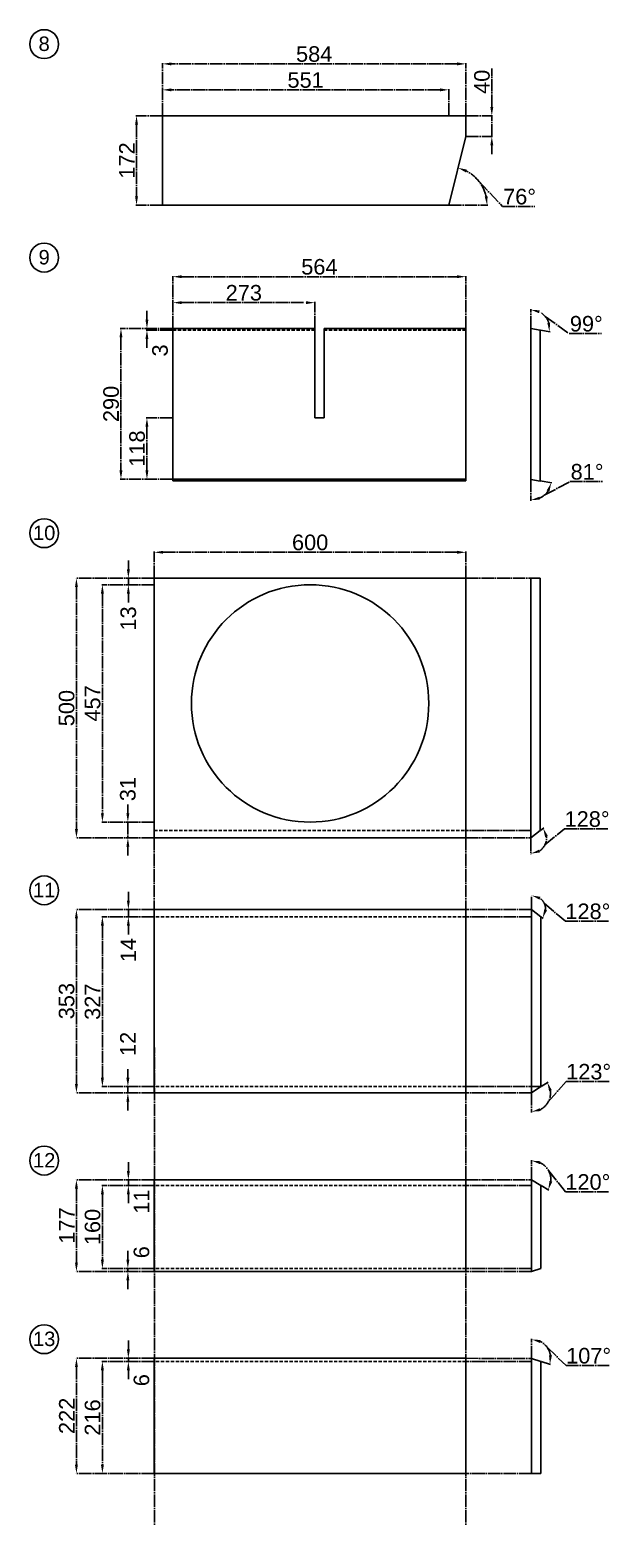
# Model space of a CAD drawing. Header units: millimetres. Extents: x -239 to 5272, y -2717 to 2793.
# Drawn here: x 4144 to 5262, y -69 to 2793 of the extents above; entities that cross this region are included whole.
import ezdxf
from ezdxf.enums import TextEntityAlignment as Align

# ---------------------------------------------------------------- set-up
doc = ezdxf.new("R2010")
doc.units = ezdxf.units.MM
doc.linetypes.add('ACAD_ISO04W100', pattern=[30, 24, -3, 0, -3])
doc.linetypes.add('HIDDEN', pattern=[9.525, 6.35, -3.175])
doc.layers.add('Etiquetas', color=7, linetype='Continuous')
doc.layers.add('Interior', color=7, linetype='HIDDEN', transparency=0.35)
doc.layers.add('Linhas apoio', color=8, linetype='ACAD_ISO04W100', transparency=0.3)
doc.styles.get("Standard").update_dxf_attribs({"font": 'arial.ttf'})
doc.dimstyles.new('roy-1', dxfattribs={"dimtxt": 30, "dimasz": 17, "dimexe": 1.25, "dimexo": 0.625, "dimgap": 3.5, "dimtad": 3, "dimdec": 0, "dimtxsty": 'Standard', "dimcen": 2.5, "dimadec": 0, "dimazin": 0, "dimtfac": 1, "dimtdec": 0, "dimtmove": 0, "dimatfit": 2, "dimfxl": 1, "dimarcsym": 1})

# ---------------------------------------------------------------- blocks, each defined once
blk = doc.blocks.new('PLACA Nº')
blk.add_circle((0, 0), 27.8)
blk.add_attdef('XX', (-0.5, -13.2), '', height=27.8)
blk = doc.blocks.new('*D27')
at = {"layer": 'Linhas apoio', "color": 0, "linetype": 'ACAD_ISO04W100', "lineweight": -2, "transparency": 16777216}
for p, q in [((4333.8, 1116.5), (4333.8, 1133.5)), ((4383.2, 1099.5), (4332.6, 1099.5)), ((4333.8, 1099.5), (4333.8, 1085.4)), ((4383.2, 1085.4), (4332.6, 1085.4)), ((4333.8, 1068.4), (4333.8, 1051.4))]:
    blk.add_line(p, q, dxfattribs=at)
at = {"layer": 'Linhas apoio', "color": 0, "transparency": 16777216}
for points in [[(4331, 1116.5), (4336.7, 1116.5), (4333.8, 1099.5)], [(4331, 1068.4), (4336.7, 1068.4), (4333.8, 1085.4)]]:
    blk.add_solid(points, dxfattribs=at)
at = {"layer": 'Linhas apoio', "color": 0, "transparency": 16777216, "insert": (4333.8, 1021.3), "char_height": 30, "attachment_point": 5, "rotation": 90}
blk.add_mtext('14', dxfattribs=at)
blk = doc.blocks.new('*D28')
at = {"layer": 'Linhas apoio', "color": 0, "linetype": 'ACAD_ISO04W100', "lineweight": -2, "transparency": 16777216}
for p, q in [((4383.2, 1099.5), (4232.6, 1099.5)), ((4233.8, 1082.5), (4233.8, 763.5)), ((4383.2, 746.5), (4232.6, 746.5))]:
    blk.add_line(p, q, dxfattribs=at)
at = {"layer": 'Linhas apoio', "color": 0, "transparency": 16777216}
for points in [[(4231, 1082.5), (4236.7, 1082.5), (4233.8, 1099.5)], [(4231, 763.5), (4236.7, 763.5), (4233.8, 746.5)]]:
    blk.add_solid(points, dxfattribs=at)
at = {"layer": 'Linhas apoio', "color": 0, "transparency": 16777216, "insert": (4215, 923), "char_height": 30, "attachment_point": 5, "rotation": 90}
blk.add_mtext('353', dxfattribs=at)
blk = doc.blocks.new('*D29')
at = {"layer": 'Linhas apoio', "color": 0, "linetype": 'ACAD_ISO04W100', "lineweight": -2, "transparency": 16777216}
for p, q in [((4383.2, 1085.4), (4282.6, 1085.4)), ((4283.8, 1068.4), (4283.8, 775.3)), ((4383.2, 758.3), (4282.6, 758.3))]:
    blk.add_line(p, q, dxfattribs=at)
at = {"layer": 'Linhas apoio', "color": 0, "transparency": 16777216}
for points in [[(4281, 1068.4), (4286.7, 1068.4), (4283.8, 1085.4)], [(4281, 775.3), (4286.7, 775.3), (4283.8, 758.3)]]:
    blk.add_solid(points, dxfattribs=at)
at = {"layer": 'Linhas apoio', "color": 0, "transparency": 16777216, "insert": (4265, 921.9), "char_height": 30, "attachment_point": 5, "rotation": 90}
blk.add_mtext('327', dxfattribs=at)
blk = doc.blocks.new('*D30')
at = {"layer": 'Linhas apoio', "color": 0, "linetype": 'ACAD_ISO04W100', "lineweight": -2, "transparency": 16777216}
for p, q in [((4332.9, 775.3), (4332.9, 792.3)), ((4383.2, 758.3), (4331.6, 758.3)), ((4383.2, 746.5), (4331.6, 746.5)), ((4332.9, 758.3), (4332.9, 746.5)), ((4332.9, 729.5), (4332.9, 712.5))]:
    blk.add_line(p, q, dxfattribs=at)
at = {"layer": 'Linhas apoio', "color": 0, "transparency": 16777216}
for points in [[(4330, 775.3), (4335.7, 775.3), (4332.9, 758.3)], [(4330, 729.5), (4335.7, 729.5), (4332.9, 746.5)]]:
    blk.add_solid(points, dxfattribs=at)
at = {"layer": 'Linhas apoio', "color": 0, "transparency": 16777216, "insert": (4332.9, 840.6), "char_height": 30, "attachment_point": 5, "rotation": 90}
blk.add_mtext('12', dxfattribs=at)
blk = doc.blocks.new('*D31')
at = {"layer": 'Linhas apoio', "color": 0, "linetype": 'ACAD_ISO04W100', "lineweight": -2, "transparency": 16777216}
for p, q in [((4333.8, 596.1), (4333.8, 613.1)), ((4383.2, 579.1), (4332.6, 579.1)), ((4333.8, 579.1), (4333.8, 568)), ((4383.2, 568), (4332.6, 568)), ((4333.8, 551), (4333.8, 534))]:
    blk.add_line(p, q, dxfattribs=at)
at = {"layer": 'Linhas apoio', "color": 0, "transparency": 16777216}
for points in [[(4331, 596.1), (4336.7, 596.1), (4333.8, 579.1)], [(4331, 551), (4336.7, 551), (4333.8, 568)]]:
    blk.add_solid(points, dxfattribs=at)
at = {"layer": 'Linhas apoio', "color": 0, "transparency": 16777216, "insert": (4359.2, 537), "char_height": 30, "attachment_point": 5, "rotation": 90}
blk.add_mtext('11', dxfattribs=at)
blk = doc.blocks.new('*D32')
at = {"layer": 'Linhas apoio', "color": 0, "linetype": 'ACAD_ISO04W100', "lineweight": -2, "transparency": 16777216}
for p, q in [((4383.2, 579.1), (4232.6, 579.1)), ((4233.8, 562.1), (4233.8, 419.6)), ((4383.2, 402.6), (4232.6, 402.6))]:
    blk.add_line(p, q, dxfattribs=at)
at = {"layer": 'Linhas apoio', "color": 0, "transparency": 16777216}
for points in [[(4231, 562.1), (4236.7, 562.1), (4233.8, 579.1)], [(4231, 419.6), (4236.7, 419.6), (4233.8, 402.6)]]:
    blk.add_solid(points, dxfattribs=at)
at = {"layer": 'Linhas apoio', "color": 0, "transparency": 16777216, "insert": (4215.3, 490.9), "char_height": 30, "attachment_point": 5, "rotation": 90}
blk.add_mtext('177', dxfattribs=at)
blk = doc.blocks.new('*D33')
at = {"layer": 'Linhas apoio', "color": 0, "linetype": 'ACAD_ISO04W100', "lineweight": -2, "transparency": 16777216}
for p, q in [((4383.2, 568), (4282.6, 568)), ((4283.8, 551), (4283.8, 425.1)), ((4383.2, 408.1), (4282.6, 408.1))]:
    blk.add_line(p, q, dxfattribs=at)
at = {"layer": 'Linhas apoio', "color": 0, "transparency": 16777216}
for points in [[(4281, 551), (4286.7, 551), (4283.8, 568)], [(4281, 425.1), (4286.7, 425.1), (4283.8, 408.1)]]:
    blk.add_solid(points, dxfattribs=at)
at = {"layer": 'Linhas apoio', "color": 0, "transparency": 16777216, "insert": (4265, 488.1), "char_height": 30, "attachment_point": 5, "rotation": 90}
blk.add_mtext('160', dxfattribs=at)
blk = doc.blocks.new('*D34')
at = {"layer": 'Linhas apoio', "color": 0, "linetype": 'ACAD_ISO04W100', "lineweight": -2, "transparency": 16777216}
for p, q in [((4332.9, 425.1), (4332.9, 442.1)), ((4383.2, 408.1), (4331.6, 408.1)), ((4383.2, 402.6), (4331.6, 402.6)), ((4332.9, 408.1), (4332.9, 402.6)), ((4332.9, 385.6), (4332.9, 368.6))]:
    blk.add_line(p, q, dxfattribs=at)
at = {"layer": 'Linhas apoio', "color": 0, "transparency": 16777216}
for points in [[(4330, 425.1), (4335.7, 425.1), (4332.9, 408.1)], [(4330, 385.6), (4335.7, 385.6), (4332.9, 402.6)]]:
    blk.add_solid(points, dxfattribs=at)
at = {"layer": 'Linhas apoio', "color": 0, "transparency": 16777216, "insert": (4359.2, 439.5), "char_height": 30, "attachment_point": 5, "rotation": 90}
blk.add_mtext('6', dxfattribs=at)
blk = doc.blocks.new('*D35')
at = {"layer": 'Linhas apoio', "color": 0, "linetype": 'ACAD_ISO04W100', "lineweight": -2, "transparency": 16777216}
for p, q in [((4333.8, 252.2), (4333.8, 269.2)), ((4383.2, 235.2), (4332.6, 235.2)), ((4383.2, 229.2), (4332.6, 229.2)), ((4333.8, 235.2), (4333.8, 229.2)), ((4333.8, 212.2), (4333.8, 195.2))]:
    blk.add_line(p, q, dxfattribs=at)
at = {"layer": 'Linhas apoio', "color": 0, "transparency": 16777216}
for points in [[(4331, 252.2), (4336.7, 252.2), (4333.8, 235.2)], [(4331, 212.2), (4336.7, 212.2), (4333.8, 229.2)]]:
    blk.add_solid(points, dxfattribs=at)
at = {"layer": 'Linhas apoio', "color": 0, "transparency": 16777216, "insert": (4359.2, 193.1), "char_height": 30, "attachment_point": 5, "rotation": 90}
blk.add_mtext('6', dxfattribs=at)
blk = doc.blocks.new('*D36')
at = {"layer": 'Linhas apoio', "color": 0, "linetype": 'ACAD_ISO04W100', "lineweight": -2, "transparency": 16777216}
for p, q in [((4383.2, 235.2), (4232.6, 235.2)), ((4233.8, 218.2), (4233.8, 30.5)), ((4383.2, 13.5), (4232.6, 13.5))]:
    blk.add_line(p, q, dxfattribs=at)
at = {"layer": 'Linhas apoio', "color": 0, "transparency": 16777216}
for points in [[(4231, 218.2), (4236.7, 218.2), (4233.8, 235.2)], [(4231, 30.5), (4236.7, 30.5), (4233.8, 13.5)]]:
    blk.add_solid(points, dxfattribs=at)
at = {"layer": 'Linhas apoio', "color": 0, "transparency": 16777216, "insert": (4215.3, 124.4), "char_height": 30, "attachment_point": 5, "rotation": 90}
blk.add_mtext('222', dxfattribs=at)
blk = doc.blocks.new('*D37')
at = {"layer": 'Linhas apoio', "color": 0, "linetype": 'ACAD_ISO04W100', "lineweight": -2, "transparency": 16777216}
for p, q in [((4383.2, 229.2), (4282.6, 229.2)), ((4283.8, 212.2), (4283.8, 30.5)), ((4383.2, 13.5), (4282.6, 13.5))]:
    blk.add_line(p, q, dxfattribs=at)
at = {"layer": 'Linhas apoio', "color": 0, "transparency": 16777216}
for points in [[(4281, 212.2), (4286.7, 212.2), (4283.8, 229.2)], [(4281, 30.5), (4286.7, 30.5), (4283.8, 13.5)]]:
    blk.add_solid(points, dxfattribs=at)
at = {"layer": 'Linhas apoio', "color": 0, "transparency": 16777216, "insert": (4265, 121.3), "char_height": 30, "attachment_point": 5, "rotation": 90}
blk.add_mtext('216', dxfattribs=at)
blk = doc.blocks.new('*D62')
at = {"layer": 'Linhas apoio', "color": 0, "linetype": 'ACAD_ISO04W100', "lineweight": -2, "transparency": 16777216}
for p, q in [((5110.2, 745.9), (5110.2, 708.8)), ((5128.7, 758.7), (5141.8, 767.2)), ((5142.3, 729.2), (5176.8, 768.1)), ((5176.8, 768.1), (5259.7, 768.1))]:
    blk.add_line(p, q, dxfattribs=at)
blk.add_arc((5110.2, 746.5), 36.5, 296.9647, 6.297, dxfattribs=at)
at = {"layer": 'Linhas apoio', "color": 0, "transparency": 16777216}
for points in [[(5143.8, 749.5), (5149.1, 751.5), (5140.7, 766.5)], [(5127.4, 711.3), (5126.1, 716.8), (5110.2, 710)]]:
    blk.add_solid(points, dxfattribs=at)
at = {"layer": 'Linhas apoio', "color": 0, "transparency": 16777216, "insert": (5220, 786.9), "char_height": 30, "attachment_point": 5}
blk.add_mtext('123°', dxfattribs=at)
blk = doc.blocks.new('*D63')
at = {"layer": 'Linhas apoio', "color": 0, "linetype": 'ACAD_ISO04W100', "lineweight": -2, "transparency": 16777216}
for p, q in [((5110.2, 1100.1), (5110.2, 1127.7)), ((5134.5, 1111.3), (5175.3, 1076.9)), ((5128.7, 1085.1), (5132.5, 1082.1)), ((5175.3, 1076.9), (5258.2, 1076.9))]:
    blk.add_line(p, q, dxfattribs=at)
blk.add_arc((5110.2, 1099.5), 27, 358.7029, 53.2971, dxfattribs=at)
at = {"layer": 'Linhas apoio', "color": 0, "transparency": 16777216}
for points in [[(5125.5, 1118.5), (5127.3, 1123.8), (5110.2, 1126.5)], [(5139.9, 1097.9), (5134.5, 1099.8), (5131.5, 1082.9)]]:
    blk.add_solid(points, dxfattribs=at)
at = {"layer": 'Linhas apoio', "color": 0, "transparency": 16777216, "insert": (5218.5, 1095.7), "char_height": 30, "attachment_point": 5}
blk.add_mtext('128°', dxfattribs=at)
blk = doc.blocks.new('*D64')
at = {"layer": 'Linhas apoio', "color": 0, "linetype": 'ACAD_ISO04W100', "lineweight": -2, "transparency": 16777216}
for p, q in [((5110.2, 235.3), (5110.2, 272.8)), ((5128.8, 229), (5146.7, 223.5)), ((5139.9, 256.6), (5176.8, 221.2)), ((5176.8, 221.2), (5259.7, 221.2))]:
    blk.add_line(p, q, dxfattribs=at)
blk.add_arc((5110.2, 234.7), 36.9, 9.5771, 63.3369, dxfattribs=at)
at = {"layer": 'Linhas apoio', "color": 0, "transparency": 16777216}
for points in [[(5126.1, 264.9), (5127.4, 270.4), (5110.2, 271.6)], [(5149.4, 240.7), (5143.7, 241), (5145.5, 223.9)]]:
    blk.add_solid(points, dxfattribs=at)
at = {"layer": 'Linhas apoio', "color": 0, "transparency": 16777216, "insert": (5220, 240), "char_height": 30, "attachment_point": 5}
blk.add_mtext('107°', dxfattribs=at)
blk = doc.blocks.new('*D84')
at = {"layer": 'Linhas apoio', "color": 0, "linetype": 'ACAD_ISO04W100', "lineweight": -2, "transparency": 16777216}
for p, q in [((4333.8, 1754.2), (4333.8, 1771.2)), ((4383.2, 1737.2), (4332.6, 1737.2)), ((4383.2, 1724.7), (4332.6, 1724.7)), ((4333.8, 1737.2), (4333.8, 1724.7)), ((4333.8, 1707.7), (4333.8, 1690.7))]:
    blk.add_line(p, q, dxfattribs=at)
at = {"layer": 'Linhas apoio', "color": 0, "transparency": 16777216}
for points in [[(4331, 1754.2), (4336.7, 1754.2), (4333.8, 1737.2)], [(4331, 1707.7), (4336.7, 1707.7), (4333.8, 1724.7)]]:
    blk.add_solid(points, dxfattribs=at)
at = {"layer": 'Linhas apoio', "color": 0, "transparency": 16777216, "insert": (4333.8, 1659.8), "char_height": 30, "attachment_point": 5, "rotation": 90}
blk.add_mtext('13', dxfattribs=at)
blk = doc.blocks.new('*D86')
at = {"layer": 'Linhas apoio', "color": 0, "linetype": 'ACAD_ISO04W100', "lineweight": -2, "transparency": 16777216}
for p, q in [((4383.2, 1737.2), (4232.6, 1737.2)), ((4233.8, 1720.2), (4233.8, 1254.2)), ((4383.2, 1237.2), (4232.6, 1237.2))]:
    blk.add_line(p, q, dxfattribs=at)
at = {"layer": 'Linhas apoio', "color": 0, "transparency": 16777216}
for points in [[(4231, 1720.2), (4236.7, 1720.2), (4233.8, 1737.2)], [(4231, 1254.2), (4236.7, 1254.2), (4233.8, 1237.2)]]:
    blk.add_solid(points, dxfattribs=at)
at = {"layer": 'Linhas apoio', "color": 0, "transparency": 16777216, "insert": (4215, 1487.2), "char_height": 30, "attachment_point": 5, "rotation": 90}
blk.add_mtext('500', dxfattribs=at)
blk = doc.blocks.new('*D85')
at = {"layer": 'Linhas apoio', "color": 0, "linetype": 'ACAD_ISO04W100', "lineweight": -2, "transparency": 16777216}
for p, q in [((4383.2, 1724.7), (4282.6, 1724.7)), ((4283.8, 1707.7), (4283.8, 1284.7)), ((4383.2, 1267.7), (4282.6, 1267.7))]:
    blk.add_line(p, q, dxfattribs=at)
at = {"layer": 'Linhas apoio', "color": 0, "transparency": 16777216}
for points in [[(4281, 1707.7), (4286.7, 1707.7), (4283.8, 1724.7)], [(4281, 1284.7), (4286.7, 1284.7), (4283.8, 1267.7)]]:
    blk.add_solid(points, dxfattribs=at)
at = {"layer": 'Linhas apoio', "color": 0, "transparency": 16777216, "insert": (4265.1, 1496.2), "char_height": 30, "attachment_point": 5, "rotation": 90}
blk.add_mtext('457', dxfattribs=at)
blk = doc.blocks.new('*D87')
at = {"layer": 'Linhas apoio', "color": 0, "linetype": 'ACAD_ISO04W100', "lineweight": -2, "transparency": 16777216}
for p, q in [((4332.9, 1284.7), (4332.9, 1301.7)), ((4383.2, 1267.7), (4331.6, 1267.7)), ((4332.9, 1267.7), (4332.9, 1237.2)), ((4383.2, 1237.2), (4331.6, 1237.2)), ((4332.9, 1220.2), (4332.9, 1203.2))]:
    blk.add_line(p, q, dxfattribs=at)
at = {"layer": 'Linhas apoio', "color": 0, "transparency": 16777216}
for points in [[(4330, 1284.7), (4335.7, 1284.7), (4332.9, 1267.7)], [(4330, 1220.2), (4335.7, 1220.2), (4332.9, 1237.2)]]:
    blk.add_solid(points, dxfattribs=at)
at = {"layer": 'Linhas apoio', "color": 0, "transparency": 16777216, "insert": (4332.9, 1331.3), "char_height": 30, "attachment_point": 5, "rotation": 90}
blk.add_mtext('31', dxfattribs=at)
blk = doc.blocks.new('*D88')
at = {"layer": 'Linhas apoio', "color": 0, "linetype": 'ACAD_ISO04W100', "lineweight": -2, "transparency": 16777216}
for p, q in [((5108.9, 1236.6), (5108.9, 1205.9)), ((5127.4, 1251.7), (5133.6, 1256.6)), ((5135.9, 1224), (5173.8, 1254.6)), ((5173.8, 1254.6), (5256.7, 1254.6))]:
    blk.add_line(p, q, dxfattribs=at)
blk.add_arc((5108.9, 1237.2), 30.1, 302.7911, 5.2089, dxfattribs=at)
at = {"layer": 'Linhas apoio', "color": 0, "transparency": 16777216}
for points in [[(5136.2, 1238.9), (5141.5, 1241), (5132.6, 1255.8)], [(5126, 1209.2), (5124.4, 1214.6), (5108.9, 1207.1)]]:
    blk.add_solid(points, dxfattribs=at)
at = {"layer": 'Linhas apoio', "color": 0, "transparency": 16777216, "insert": (5217, 1273.4), "char_height": 30, "attachment_point": 5}
blk.add_mtext('128°', dxfattribs=at)
blk = doc.blocks.new('*D89')
at = {"layer": 'Linhas apoio', "color": 0, "linetype": 'ACAD_ISO04W100', "lineweight": -2, "transparency": 16777216}
for p, q in [((4383.8, 1737.9), (4383.8, 1788.5)), ((4400.8, 1787.2), (4966.8, 1787.2)), ((4983.8, 1737.9), (4983.8, 1788.5))]:
    blk.add_line(p, q, dxfattribs=at)
at = {"layer": 'Linhas apoio', "color": 0, "transparency": 16777216}
for points in [[(4400.8, 1790.1), (4400.8, 1784.4), (4383.8, 1787.2)], [(4966.8, 1790.1), (4966.8, 1784.4), (4983.8, 1787.2)]]:
    blk.add_solid(points, dxfattribs=at)
at = {"layer": 'Linhas apoio', "color": 0, "transparency": 16777216, "insert": (4683.8, 1806.1), "char_height": 30, "attachment_point": 5}
blk.add_mtext('600', dxfattribs=at)
blk = doc.blocks.new('*D90')
at = {"layer": 'Linhas apoio', "color": 0, "linetype": 'ACAD_ISO04W100', "lineweight": -2, "transparency": 16777216}
for p, q in [((5108.9, 1926.8), (5108.9, 1886.4)), ((5126.8, 1924.6), (5149.4, 1920.9)), ((5134.7, 1897.2), (5184.1, 1923.3)), ((5184.1, 1923.3), (5246.4, 1923.3))]:
    blk.add_line(p, q, dxfattribs=at)
blk.add_arc((5108.9, 1927.5), 39.8, 294.6897, 326.1171, dxfattribs=at)
at = {"layer": 'Linhas apoio', "color": 0, "transparency": 16777216}
for points in [[(5139.3, 1906.3), (5144.5, 1904.3), (5148.1, 1921.1)], [(5126.1, 1888.6), (5124.9, 1894.1), (5108.9, 1887.7)]]:
    blk.add_solid(points, dxfattribs=at)
at = {"layer": 'Linhas apoio', "color": 0, "transparency": 16777216, "insert": (5217, 1942.1), "char_height": 30, "attachment_point": 5}
blk.add_mtext('81°', dxfattribs=at)
blk = doc.blocks.new('*D91')
at = {"layer": 'Linhas apoio', "color": 0, "linetype": 'ACAD_ISO04W100', "lineweight": -2, "transparency": 16777216}
for p, q in [((4419.6, 2218.6), (4419.6, 2269.2)), ((4436.6, 2267.9), (4675.6, 2267.9)), ((4692.6, 2218.6), (4692.6, 2269.2))]:
    blk.add_line(p, q, dxfattribs=at)
at = {"layer": 'Linhas apoio', "color": 0, "transparency": 16777216}
for points in [[(4436.6, 2270.8), (4436.6, 2265.1), (4419.6, 2267.9)], [(4675.6, 2270.8), (4675.6, 2265.1), (4692.6, 2267.9)]]:
    blk.add_solid(points, dxfattribs=at)
at = {"layer": 'Linhas apoio', "color": 0, "transparency": 16777216, "insert": (4556.1, 2286.8), "char_height": 30, "attachment_point": 5}
blk.add_mtext('273', dxfattribs=at)
blk = doc.blocks.new('*D92')
at = {"layer": 'Linhas apoio', "color": 0, "linetype": 'ACAD_ISO04W100', "lineweight": -2, "transparency": 16777216}
for p, q in [((4419.6, 2218.6), (4419.6, 2319.2)), ((4983.6, 2218.6), (4983.6, 2319.2)), ((4436.6, 2317.9), (4966.6, 2317.9))]:
    blk.add_line(p, q, dxfattribs=at)
at = {"layer": 'Linhas apoio', "color": 0, "transparency": 16777216}
for points in [[(4436.6, 2320.8), (4436.6, 2315.1), (4419.6, 2317.9)], [(4966.6, 2320.8), (4966.6, 2315.1), (4983.6, 2317.9)]]:
    blk.add_solid(points, dxfattribs=at)
at = {"layer": 'Linhas apoio', "color": 0, "transparency": 16777216, "insert": (4701.6, 2336.8), "char_height": 30, "attachment_point": 5}
blk.add_mtext('564', dxfattribs=at)
blk = doc.blocks.new('*D93')
at = {"layer": 'Linhas apoio', "color": 0, "linetype": 'ACAD_ISO04W100', "lineweight": -2, "transparency": 16777216}
for p, q in [((4418.9, 2218), (4318.3, 2218)), ((4319.6, 2201), (4319.6, 1944.9)), ((4418.9, 1927.9), (4318.3, 1927.9))]:
    blk.add_line(p, q, dxfattribs=at)
at = {"layer": 'Linhas apoio', "color": 0, "transparency": 16777216}
for points in [[(4316.7, 2201), (4322.4, 2201), (4319.6, 2218)], [(4316.7, 1944.9), (4322.4, 1944.9), (4319.6, 1927.9)]]:
    blk.add_solid(points, dxfattribs=at)
at = {"layer": 'Linhas apoio', "color": 0, "transparency": 16777216, "insert": (4300.7, 2072.9), "char_height": 30, "attachment_point": 5, "rotation": 90}
blk.add_mtext('290', dxfattribs=at)
blk = doc.blocks.new('*D94')
at = {"layer": 'Linhas apoio', "color": 0, "linetype": 'ACAD_ISO04W100', "lineweight": -2, "transparency": 16777216}
for p, q in [((4418.9, 2046), (4368.3, 2046)), ((4369.6, 2029), (4369.6, 1944.9)), ((4418.9, 1927.9), (4368.3, 1927.9))]:
    blk.add_line(p, q, dxfattribs=at)
at = {"layer": 'Linhas apoio', "color": 0, "transparency": 16777216}
for points in [[(4366.7, 2029), (4372.4, 2029), (4369.6, 2046)], [(4366.7, 1944.9), (4372.4, 1944.9), (4369.6, 1927.9)]]:
    blk.add_solid(points, dxfattribs=at)
at = {"layer": 'Linhas apoio', "color": 0, "transparency": 16777216, "insert": (4350.7, 1986.9), "char_height": 30, "attachment_point": 5, "rotation": 90}
blk.add_mtext('118', dxfattribs=at)
blk = doc.blocks.new('*D96')
at = {"layer": 'Linhas apoio', "color": 0, "linetype": 'ACAD_ISO04W100', "lineweight": -2, "transparency": 16777216}
for p, q in [((5108.6, 2218.6), (5108.6, 2255.6)), ((5136.3, 2241.5), (5182.6, 2208.3)), ((5127.2, 2215), (5145.7, 2212)), ((5182.6, 2208.3), (5244.9, 2208.3))]:
    blk.add_line(p, q, dxfattribs=at)
blk.add_arc((5108.6, 2218), 36.3, 17.8608, 62.9963, dxfattribs=at)
at = {"layer": 'Linhas apoio', "color": 0, "transparency": 16777216}
for points in [[(5124.5, 2247.6), (5125.8, 2253.1), (5108.6, 2254.3)], [(5146, 2229.3), (5140.4, 2228.9), (5144.5, 2212.2)]]:
    blk.add_solid(points, dxfattribs=at)
at = {"layer": 'Linhas apoio', "color": 0, "transparency": 16777216, "insert": (5215.5, 2227.1), "char_height": 30, "attachment_point": 5}
blk.add_mtext('99°', dxfattribs=at)
blk = doc.blocks.new('*D95')
at = {"layer": 'Linhas apoio', "color": 0, "linetype": 'ACAD_ISO04W100', "lineweight": -2, "transparency": 16777216}
for p, q in [((4369.6, 2235), (4369.6, 2252)), ((4418.9, 2218), (4368.3, 2218)), ((4418.9, 2215.1), (4368.3, 2215.1)), ((4369.6, 2218), (4369.6, 2215.1)), ((4369.6, 2198.1), (4369.6, 2181.1))]:
    blk.add_line(p, q, dxfattribs=at)
at = {"layer": 'Linhas apoio', "color": 0, "transparency": 16777216}
for points in [[(4366.7, 2235), (4372.4, 2235), (4369.6, 2218)], [(4366.7, 2198.1), (4372.4, 2198.1), (4369.6, 2215.1)]]:
    blk.add_solid(points, dxfattribs=at)
at = {"layer": 'Linhas apoio', "color": 0, "transparency": 16777216, "insert": (4394.9, 2175.9), "char_height": 30, "attachment_point": 5, "rotation": 90}
blk.add_mtext('3', dxfattribs=at)
blk = doc.blocks.new('*D99')
at = {"layer": 'Linhas apoio', "color": 0, "linetype": 'ACAD_ISO04W100', "lineweight": -2, "transparency": 16777216}
for p, q in [((5110.2, 579.2), (5110.2, 617)), ((5142.5, 597.1), (5175.3, 555.8)), ((5128.8, 567.7), (5143.4, 559.1)), ((5175.3, 555.8), (5258.2, 555.8))]:
    blk.add_line(p, q, dxfattribs=at)
blk.add_arc((5110.2, 578.6), 37.2, 355.9702, 63.5695, dxfattribs=at)
at = {"layer": 'Linhas apoio', "color": 0, "transparency": 16777216}
for points in [[(5126.1, 609.1), (5127.4, 614.7), (5110.2, 615.8)], [(5150, 575.2), (5144.6, 576.8), (5142.3, 559.8)]]:
    blk.add_solid(points, dxfattribs=at)
at = {"layer": 'Linhas apoio', "color": 0, "transparency": 16777216, "insert": (5218.5, 574.6), "char_height": 30, "attachment_point": 5}
blk.add_mtext('120°', dxfattribs=at)
blk = doc.blocks.new('*D120')
at = {"layer": 'Linhas apoio', "color": 0, "linetype": 'ACAD_ISO04W100', "lineweight": -2, "transparency": 16777216}
for p, q in [((4398.9, 2627.7), (4348.3, 2627.7)), ((4349.6, 2610.7), (4349.6, 2472.7)), ((4398.9, 2455.7), (4348.3, 2455.7))]:
    blk.add_line(p, q, dxfattribs=at)
at = {"layer": 'Linhas apoio', "color": 0, "transparency": 16777216}
for points in [[(4346.7, 2610.7), (4352.4, 2610.7), (4349.6, 2627.7)], [(4346.7, 2472.7), (4352.4, 2472.7), (4349.6, 2455.7)]]:
    blk.add_solid(points, dxfattribs=at)
at = {"layer": 'Linhas apoio', "color": 0, "transparency": 16777216, "insert": (4331, 2541.7), "char_height": 30, "attachment_point": 5, "rotation": 90}
blk.add_mtext('172', dxfattribs=at)
blk = doc.blocks.new('*D121')
at = {"layer": 'Linhas apoio', "color": 0, "linetype": 'ACAD_ISO04W100', "lineweight": -2, "transparency": 16777216}
for p, q in [((4399.6, 2628.3), (4399.6, 2728.9)), ((4966.6, 2727.7), (4416.6, 2727.7)), ((4983.6, 2628.3), (4983.6, 2728.9))]:
    blk.add_line(p, q, dxfattribs=at)
at = {"layer": 'Linhas apoio', "color": 0, "transparency": 16777216}
for points in [[(4416.6, 2730.5), (4416.6, 2724.8), (4399.6, 2727.7)], [(4966.6, 2730.5), (4966.6, 2724.8), (4983.6, 2727.7)]]:
    blk.add_solid(points, dxfattribs=at)
at = {"layer": 'Linhas apoio', "color": 0, "transparency": 16777216, "insert": (4691.6, 2746.5), "char_height": 30, "attachment_point": 5}
blk.add_mtext('584', dxfattribs=at)
blk = doc.blocks.new('*D122')
at = {"layer": 'Linhas apoio', "color": 0, "linetype": 'ACAD_ISO04W100', "lineweight": -2, "transparency": 16777216}
for p, q in [((4399.6, 2628.3), (4399.6, 2678.9)), ((4933.6, 2677.7), (4416.6, 2677.7)), ((4950.6, 2628.3), (4950.6, 2678.9))]:
    blk.add_line(p, q, dxfattribs=at)
at = {"layer": 'Linhas apoio', "color": 0, "transparency": 16777216}
for points in [[(4416.6, 2680.5), (4416.6, 2674.8), (4399.6, 2677.7)], [(4933.6, 2680.5), (4933.6, 2674.8), (4950.6, 2677.7)]]:
    blk.add_solid(points, dxfattribs=at)
at = {"layer": 'Linhas apoio', "color": 0, "transparency": 16777216, "insert": (4675.1, 2696.5), "char_height": 30, "attachment_point": 5}
blk.add_mtext('551', dxfattribs=at)
blk = doc.blocks.new('*D123')
at = {"layer": 'Linhas apoio', "color": 0, "linetype": 'ACAD_ISO04W100', "lineweight": -2, "transparency": 16777216}
for p, q in [((5033.6, 2644.7), (5033.6, 2718.7)), ((4984.2, 2627.7), (5034.8, 2627.7)), ((5033.6, 2587.7), (5033.6, 2627.7)), ((4984.2, 2587.7), (5034.8, 2587.7)), ((5033.6, 2570.7), (5033.6, 2553.7))]:
    blk.add_line(p, q, dxfattribs=at)
at = {"layer": 'Linhas apoio', "color": 0, "transparency": 16777216}
for points in [[(5030.7, 2644.7), (5036.4, 2644.7), (5033.6, 2627.7)], [(5030.7, 2570.7), (5036.4, 2570.7), (5033.6, 2587.7)]]:
    blk.add_solid(points, dxfattribs=at)
at = {"layer": 'Linhas apoio', "color": 0, "transparency": 16777216, "insert": (5014.7, 2693.2), "char_height": 30, "attachment_point": 5, "rotation": 90}
blk.add_mtext('40', dxfattribs=at)
blk = doc.blocks.new('*D124')
at = {"layer": 'Linhas apoio', "color": 0, "linetype": 'ACAD_ISO04W100', "lineweight": -2, "transparency": 16777216}
for p, q in [((5009, 2501.2), (5054.2, 2453.1)), ((4951.3, 2455.7), (5025.9, 2455.7)), ((5054.2, 2453.1), (5116.3, 2453.1))]:
    blk.add_line(p, q, dxfattribs=at)
blk.add_arc((4950.6, 2455.7), 74, 13.1926, 62.8074, dxfattribs=at)
at = {"layer": 'Linhas apoio', "color": 0, "transparency": 16777216}
for points in [[(4983.5, 2518.8), (4985.5, 2524.1), (4968.5, 2527.5)], [(5025.5, 2472.9), (5019.9, 2472.2), (5024.6, 2455.7)]]:
    blk.add_solid(points, dxfattribs=at)
at = {"layer": 'Linhas apoio', "color": 0, "transparency": 16777216, "insert": (5087, 2471.9), "char_height": 30, "attachment_point": 5}
blk.add_mtext('76°', dxfattribs=at)

msp = doc.modelspace()

# ---------------------------------------------------------------- linework, layer by layer
for p, q in [((4983.6, 2627.7), (4399.6, 2627.7)), ((4399.6, 2455.7), (4399.6, 2627.7)), ((4983.6, 2627.7), (4983.6, 2587.7)), ((4983.6, 2587.7), (4950.6, 2455.7)), ((4950.6, 2455.7), (4399.6, 2455.7)), ((4419.6, 2218), (4692.6, 2218)), ((4419.6, 2218), (4419.6, 1925)), ((4692.6, 2218), (4692.6, 2046)), ((4710.6, 2218), (4983.6, 2218)), ((4710.6, 2046), (4710.6, 2218)), ((4887.9, 2215.1), (4887.9, 2218)), ((4983.6, 2218), (4983.6, 1925)), ((5108.6, 2218), (5108.9, 1927.5)), ((5108.6, 2218), (5126.6, 2215.1)), ((5126.9, 1924.5), (5126.6, 2215.1)), ((4692.6, 2046), (4710.6, 2046)), ((4419.6, 1927.9), (4983.6, 1927.9)), ((4983.6, 1925), (4419.6, 1925)), ((5108.9, 1927.5), (5126.9, 1924.5)), ((4383.8, 1737.2), (4983.8, 1737.2)), ((4383.8, 1737.2), (4383.8, 1237.2)), ((4983.8, 1737.2), (4983.8, 1237.2)), ((5108.9, 1237.2), (5108.9, 1737.2)), ((5108.9, 1737.2), (5126.9, 1737.2)), ((5126.9, 1251.3), (5126.9, 1737.2)), ((4383.8, 1237.2), (4983.8, 1237.2)), ((5108.9, 1237.2), (5126.9, 1251.3)), ((4383.8, 1099.5), (4983.8, 1099.5)), ((4383.8, 746.5), (4383.8, 1099.5)), ((4983.8, 1099.5), (4983.8, 746.5)), ((5110.2, 1099.5), (5128.2, 1085.4)), ((5110.2, 1099.5), (5110.2, 746.5)), ((5128.2, 1085.4), (5128.2, 758.3)), ((4983.8, 746.5), (4383.8, 746.5)), ((5110.2, 746.5), (5128.2, 758.3)), ((4383.8, 402.6), (4383.8, 579.1)), ((4983.8, 579.1), (4383.8, 579.1)), ((4983.8, 579.1), (4983.8, 402.6)), ((5110.2, 578.6), (5110.2, 402.6)), ((5110.2, 578.6), (5128.2, 568)), ((5128.2, 568), (5128.2, 408.1)), ((4983.8, 402.6), (4383.8, 402.6)), ((5110.2, 402.6), (5128.2, 408.1)), ((4383.8, 13.5), (4383.8, 235.2)), ((4983.8, 235.2), (4383.8, 235.2)), ((4983.8, 235.2), (4983.8, 13.5)), ((5110.2, 234.7), (5110.2, 13.5)), ((5128.2, 229.2), (5110.2, 234.7)), ((5128.2, 229.2), (5128.2, 13.5)), ((4983.8, 13.5), (4383.8, 13.5)), ((5128.2, 13.5), (5110.2, 13.5))]:
    msp.add_line(p, q)
msp.add_circle((4683.8, 1496.2), 228.5)
at = {"layer": 'Interior'}
for p, q in [((4692.6, 2215.1), (4419.6, 2215.1)), ((4983.6, 2215.1), (4710.6, 2215.1)), ((4383.8, 1251.3), (4983.8, 1251.3)), ((4983.8, 1085.4), (4383.8, 1085.4)), ((4983.8, 758.3), (4383.8, 758.3)), ((4983.8, 568), (4383.8, 568)), ((4983.8, 408.1), (4383.8, 408.1)), ((4983.8, 229.2), (4383.8, 229.2))]:
    msp.add_line(p, q, dxfattribs=at)
at = {"layer": 'Linhas apoio'}
for p, q in [((4983.8, 1737.2), (5108.9, 1737.2)), ((4383.8, 1237.2), (4384, -2086.3)), ((5108.9, 1251.3), (4983.8, 1251.3)), ((4983.8, 1237.2), (5108.9, 1237.2)), ((4983.8, 1237.2), (4984, -2086.3)), ((5110.2, 1099.5), (4983.8, 1099.5)), ((5110.2, 1085.4), (4983.8, 1085.4)), ((5128.2, 758.3), (4983.8, 758.3)), ((5110.2, 746.5), (4983.8, 746.5)), ((4983.8, 579.1), (5110.2, 578.6)), ((5110.2, 568), (4983.8, 568)), ((5110.2, 408.1), (4983.8, 408.1)), ((5110.2, 402.6), (4983.8, 402.6)), ((4983.8, 235.2), (5110.2, 234.7)), ((5110.2, 229.2), (4983.8, 229.2)), ((5110.2, 13.5), (4983.8, 13.5))]:
    msp.add_line(p, q, dxfattribs=at)

# ---------------------------------------------------------------- block references
at = {"layer": 'Etiquetas'}
ref = msp.add_blockref('PLACA Nº', (4171.7, 2765.7), dxfattribs=at)
ref.add_attrib('XX', '8', dxfattribs={"layer": '0', "height": 27.8}).set_placement((4171.7, 2766.4), align=Align.MIDDLE_CENTER)
ref = msp.add_blockref('PLACA Nº', (4171.7, 2354.7), dxfattribs=at)
ref.add_attrib('XX', '9', dxfattribs={"layer": '0', "height": 27.8}).set_placement((4171.7, 2355.4), align=Align.MIDDLE_CENTER)
ref = msp.add_blockref('PLACA Nº', (4171.7, 1824), dxfattribs=at)
ref.add_attrib('XX', '10', dxfattribs={"layer": '0', "height": 27.77}).set_placement((4171.7, 1824.7), align=Align.MIDDLE_CENTER)
ref = msp.add_blockref('PLACA Nº', (4171.7, 1136.3), dxfattribs=at)
ref.add_attrib('XX', '11', dxfattribs={"layer": '0', "height": 27.77}).set_placement((4171.7, 1137), align=Align.MIDDLE_CENTER)
ref = msp.add_blockref('PLACA Nº', (4171.7, 615.9), dxfattribs=at)
ref.add_attrib('XX', '12', dxfattribs={"layer": '0', "height": 27.77}).set_placement((4171.7, 616.6), align=Align.MIDDLE_CENTER)
ref = msp.add_blockref('PLACA Nº', (4171.7, 272), dxfattribs=at)
ref.add_attrib('XX', '13', dxfattribs={"layer": '0', "height": 27.77}).set_placement((4171.7, 272.7), align=Align.MIDDLE_CENTER)

# ---------------------------------------------------------------- dimensions: what is measured, and where the dimension line sits
at = {"layer": 'Linhas apoio'}
for base, p1, p2, picture, middle in [((4399.6, 2727.7), (4983.6, 2627.7), (4399.6, 2627.7), '*D121', (4691.6, 2746.5)), ((4399.6, 2677.7), (4950.6, 2627.7), (4399.6, 2627.7), '*D122', (4675.1, 2696.5)), ((4983.6, 2317.9), (4419.6, 2217.9), (4983.6, 2217.9), '*D92', (4701.6, 2336.8)), ((4692.6, 2267.9), (4419.6, 2217.9), (4692.6, 2217.9), '*D91', (4556.1, 2286.8)), ((4983.8, 1787.2), (4383.8, 1737.2), (4983.8, 1737.2), '*D89', (4683.8, 1806.1))]:
    dim = msp.add_linear_dim(base=base, p1=p1, p2=p2, dimstyle='roy-1', dxfattribs=at)
    dim.commit()
    dim.dimension.update_dxf_attribs({"geometry": picture, "text_midpoint": middle})
dim = msp.add_linear_dim(base=(5033.6, 2587.7), p1=(4983.6, 2627.7), p2=(4983.6, 2587.7), angle=270, dimstyle='roy-1', dxfattribs=at)
dim.commit()
dim.dimension.update_dxf_attribs({"geometry": '*D123', "text_midpoint": (5033.6, 2693.2), "dimtype": 160})
for base, p1, p2, angle, picture, middle in [((4349.6, 2455.7), (4399.6, 2627.7), (4399.6, 2455.7), 270, '*D120', (4331, 2541.7)), ((4319.6, 1927.9), (4419.6, 2218), (4419.6, 1927.9), 90, '*D93', (4300.7, 2072.9)), ((4369.6, 1927.9), (4419.6, 2046), (4419.6, 1927.9), 90, '*D94', (4350.7, 1986.9)), ((4233.8, 1237.2), (4383.8, 1737.2), (4383.8, 1237.2), 90, '*D86', (4215, 1487.2)), ((4283.8, 1267.7), (4383.8, 1724.7), (4383.8, 1267.7), 90, '*D85', (4265.1, 1496.2)), ((4233.8, 746.5), (4383.8, 1099.5), (4383.8, 746.5), 90, '*D28', (4215, 923)), ((4283.8, 758.3), (4383.8, 1085.4), (4383.8, 758.3), 90, '*D29', (4265, 921.9)), ((4233.8201843, 402.6040706), (4383.8201843, 579.1040706), (4383.8201843, 402.6040706), 90, '*D32', (4215.2587927, 490.8540706)), ((4283.8, 408.1), (4383.8, 568), (4383.8, 408.1), 90, '*D33', (4265, 488.1)), ((4233.8, 13.5), (4383.8, 235.2), (4383.8, 13.5), 90, '*D36', (4215.3, 124.4)), ((4283.8, 13.5), (4383.8, 229.2), (4383.8, 13.5), 90, '*D37', (4265, 121.3))]:
    dim = msp.add_linear_dim(base=base, p1=p1, p2=p2, angle=angle, dimstyle='roy-1', dxfattribs=at)
    dim.commit()
    dim.dimension.update_dxf_attribs({"geometry": picture, "text_midpoint": middle})
for base, line1, line2, picture, middle in [((4997.5, 2512.9), ((4950.6, 2455.7), (4399.6, 2455.7)), ((4983.6, 2587.7), (4950.6, 2455.7)), '*D124', (5087, 2471.9)), ((5128.4, 2248.4), ((5108.6, 2218), (5126.6, 2215.1)), ((5108.6, 2218), (5108.9, 1927.5)), '*D96', (5215.5, 2227.1)), ((5126.9, 1892), ((5108.9, 1927.5), (5108.9, 2215.1)), ((5126.2, 1924.7), (5108.9, 1927.5)), '*D90', (5217, 1942.1)), ((5129.3, 1215.1), ((5108.9, 1237.2), (5108.9, 1737.2)), ((5108.9, 1237.2), (5126.9, 1251.3)), '*D88', (5217, 1273.4)), ((5128.5, 1119.4), ((5110.2, 1099.5), (5110.2, 746.5)), ((5110.2, 1099.5), (5128.2, 1085.4)), '*D63', (5218.5, 1095.7)), ((5134.2, 719), ((5110.2, 746.5), (5110.2, 1099.5)), ((5110.2, 746.5), (5128.2, 758.3)), '*D62', (5220, 786.9)), ((5134.2, 607), ((5110.2, 578.6), (5110.2, 402.6)), ((5110.2, 578.6), (5128.2, 568)), '*D99', (5218.5, 574.6)), ((5131.7, 264.6), ((5110.2, 234.7), (5110.2, 13.5)), ((5110.2, 234.7), (5128.2, 229.2)), '*D64', (5220, 240))]:
    dim = msp.add_angular_dim_2l(base=base, line1=line1, line2=line2, dimstyle='roy-1', override={"dimtmove": 1}, dxfattribs=at)
    dim.commit()
    dim.dimension.update_dxf_attribs({"geometry": picture, "text_midpoint": middle, "dimtype": 162})
for base, p1, p2, picture, middle in [((4369.6, 2215.1), (4419.6, 2218), (4419.6, 2215.1), '*D95', (4394.9, 2175.9)), ((4333.8201843, 1724.7418215), (4383.8201843, 1737.2418215), (4383.8201843, 1724.7418215), '*D84', (4333.8201843, 1659.7902137)), ((4332.8826843, 1237.2418215), (4383.8201843, 1267.7418215), (4383.8201843, 1237.2418215), '*D87', (4332.8826843, 1331.2977625)), ((4333.8, 1085.4), (4383.8, 1099.5), (4383.8, 1085.4), '*D27', (4333.8, 1021.3)), ((4332.9, 746.5), (4383.8, 758.3), (4383.8, 746.5), '*D30', (4332.9, 840.6)), ((4333.8, 568), (4383.8, 579.1), (4383.8, 568), '*D31', (4359.2, 537)), ((4332.8827, 402.6041), (4383.8202, 408.1368), (4383.8202, 402.6041), '*D34', (4359.1734, 439.5077)), ((4333.8, 229.2), (4383.8, 235.2), (4383.8, 229.2), '*D35', (4359.2, 193.1))]:
    dim = msp.add_linear_dim(base=base, p1=p1, p2=p2, angle=90, dimstyle='roy-1', override={"dimtmove": 2}, dxfattribs=at)
    dim.commit()
    dim.dimension.update_dxf_attribs({"geometry": picture, "text_midpoint": middle, "dimtype": 160})

doc.saveas('drawing.dxf')
